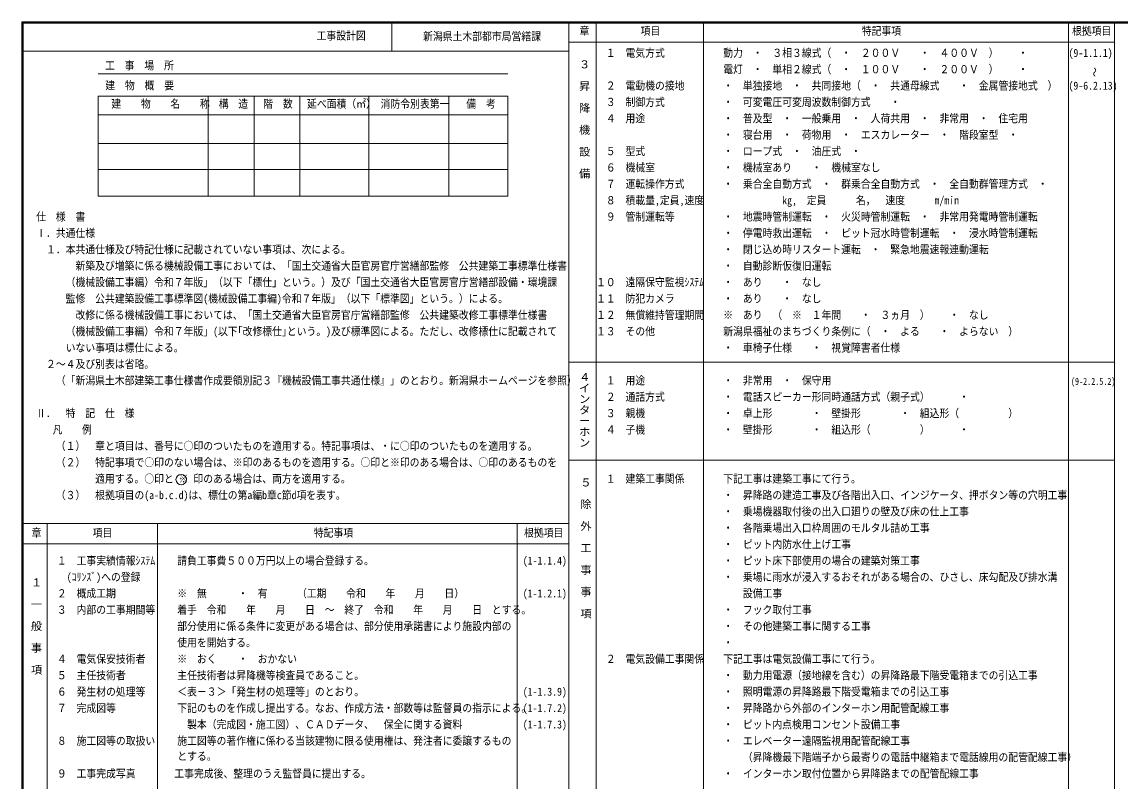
# Model space of a CAD drawing. Units: millimetres, scale not verified. Extents: x -493477 to 40239, y -319951 to 27955.
# Drawn here: x -39861 to 363, y 148 to 27955 of the extents above; entities that cross this region are included whole.
import ezdxf
from ezdxf.enums import TextEntityAlignment as Align

# ---------------------------------------------------------------- set-up
doc = ezdxf.new("R2010")
doc.units = ezdxf.units.MM
doc.header["$LTSCALE"] = 100
for name, color, linetype, lineweight in [('0-0_補助線', 7, 'Continuous', 9), ('0-1_通り芯', 4, 'Continuous', 9), ('F-1_枠', 2, 'Continuous', 9)]:
    doc.layers.add(name, color=color, linetype=linetype, lineweight=lineweight)
doc.styles.add('@ＭＳ ゴシック', font='')
doc.styles.add('ＭＳ ゴシック', font='')
doc.styles.get('@ＭＳ ゴシック').set_extended_font_data('@MS Gothic')
doc.styles.get('ＭＳ ゴシック').set_extended_font_data('MS Gothic')

msp = doc.modelspace()

# ---------------------------------------------------------------- linework, layer by layer
at = {"layer": '0-0_補助線'}
for p, q in [((-26315.8, 27911.8), (-26315.8, 26890.8)), ((-19829.5, 27923.8), (-19829.5, -25163.1)), ((-18832.5, 27911.8), (-18832.5, -25163.1)), ((-14892.6, 27911.8), (-14892.6, -25163.1)), ((-1523.6, 27911.8), (-1523.6, -25163.1)), ((158, 27911.8), (158, -25163.1)), ((-19817.4, 27215.1), (158, 27215.1)), ((-39817, 26890.8), (-19829.5, 26890.8)), ((-37066.3, 26050), (-22063.6, 26050)), ((-33042.3, 25233.2), (-33042.3, 21569.6)), ((-31360.7, 25233.2), (-31360.7, 21569.6)), ((-29679.1, 25233.2), (-29679.1, 21569.6)), ((-27156.6, 25233.2), (-27156.6, 21569.6)), ((-24225.7, 25233.2), (-24225.7, 21569.6)), ((-37066.3, 24548.5), (-22063.6, 24548.5)), ((-37054.3, 23503.5), (-22063.6, 23503.5)), ((-37066.3, 22554.6), (-22063.6, 22554.6)), ((-19816.7, 15496.4), (158.8, 15496.4)), ((-19817.4, 11901.8), (146, 11901.8)), ((-39817, 9577.1), (-19829.5, 9577.1)), ((-38940.1, 9577.1), (-38940.1, -25163.1)), ((-34892.1, 9577.1), (-34892.1, -25163.1)), ((-21715.3, 9577.1), (-21715.3, -25163.1)), ((-39817, 8832.4), (-19829.5, 8832.4))]:
    msp.add_line(p, q, dxfattribs=at)
msp.add_lwpolyline([(-37066.3, 25233.2), (-22063.6, 25233.2), (-22063.6, 21569.6), (-37066.3, 21569.6)], close=True, dxfattribs=at)
at = {"layer": '0-1_通り芯'}
msp.add_circle((-34028, 11190.1), 192, dxfattribs=at)
at = {"layer": 'F-1_枠'}
for p, q in [((40239.3, 27955.3), (-39860.7, 27955.3)), ((-39860.7, -27444.7), (-39860.7, 27955.3)), ((40219.3, 27935.3), (-39840.7, 27935.3)), ((-39840.7, -27424.7), (-39840.7, 27935.3)), ((40199.3, 27915.3), (-39820.7, 27915.3)), ((-39820.7, -27404.7), (-39820.7, 27915.3))]:
    msp.add_line(p, q, dxfattribs=at)

# ---------------------------------------------------------------- texts
at = {"layer": '0-1_通り芯', "style": 'ＭＳ ゴシック'}
for s, height, width, p in [('章', 293.3, 0.9, (-19435.5, 27391.7)), ('項目', 293.3, 0.9, (-17197.8, 27391.7)), ('特記事項', 293.3, 0.9, (-9097, 27391.7)), ('根拠項目', 293.3, 0.9, (-1396.2, 27391.7)), ('工事設計図', 293.3, 0.9, (-29068.2, 27217.9)), ('新潟県土木部都市局営繕課', 293.3, 0.9, (-25167.8, 27194.9)), ('\u3000１\u3000電気方式', 293.3, 0.9, (-18832.5, 26587)), ('\u3000\u3000動力\u3000・\u3000３相３線式（\u3000・\u3000２００Ｖ\u3000\u3000・\u3000４００Ｖ\u3000）\u3000\u3000・\u3000', 293.3, 0.9, (-14892.6, 26587)), ('(9-1.1.1)', 293.3, 0.9, (-1523.6, 26587)), ('\u3000\u3000工\u3000事\u3000場\u3000所', 293.3, 0.9, (-37537.5, 26126.1)), ('\u3000\u3000電灯\u3000・\u3000単相２線式（\u3000・\u3000１００Ｖ\u3000\u3000・\u3000２００Ｖ\u3000）\u3000\u3000・\u3000', 293.3, 0.9, (-14892.6, 25987)), ('\u3000\u3000建\u3000物\u3000概\u3000要', 293.3, 0.9, (-37528.6, 25395.3)), ('\u3000２\u3000電動機の接地', 293.3, 0.9, (-18832.5, 25387)), ('\u3000\u3000・\u3000単独接地\u3000・\u3000共同接地（\u3000・\u3000共通母線式\u3000\u3000・\u3000金属管接地式\u3000）', 293.3, 0.9, (-14892.6, 25387)), ('(9-6.2.13)', 293.3, 0.9, (-1523.6, 25387)), ('建\u3000\u3000物\u3000\u3000名\u3000\u3000称', 293.3, 0.9, (-36584.4, 24722.1)), ('構\u3000造', 293.3, 0.9, (-32654.6, 24722.1)), ('階\u3000数', 293.3, 0.9, (-31023.4, 24722.1)), ('延べ面積（㎡）', 293.3, 0.9, (-29416.9, 24722.1)), ('消防令別表第一', 293.3, 0.9, (-26722.9, 24722.1)), ('備\u3000考', 293.3, 0.9, (-23584.1, 24722.1)), ('\u3000３\u3000制御方式', 293.3, 0.9, (-18832.5, 24787)), ('\u3000\u3000・\u3000可変電圧可変周波数制御方式\u3000\u3000・\u3000', 293.3, 0.9, (-14892.6, 24787)), ('\u3000４\u3000用途', 293.3, 0.9, (-18832.5, 24187)), ('\u3000\u3000・\u3000普及型\u3000・\u3000一般乗用\u3000・\u3000人荷共用\u3000・\u3000非常用\u3000・\u3000住宅用', 293.3, 0.9, (-14892.6, 24187)), ('\u3000\u3000・\u3000寝台用\u3000・\u3000荷物用\u3000・\u3000エスカレーター\u3000・\u3000階段室型\u3000・\u3000', 293.3, 0.9, (-14892.6, 23587)), ('\u3000５\u3000型式', 293.3, 0.9, (-18832.5, 22987)), ('\u3000\u3000・\u3000ロープ式\u3000・\u3000油圧式\u3000・\u3000\u3000', 293.3, 0.9, (-14892.6, 22987)), ('\u3000６\u3000機械室', 293.3, 0.9, (-18832.5, 22387)), ('\u3000\u3000・\u3000機械室あり\u3000\u3000・\u3000機械室なし', 293.3, 0.9, (-14892.6, 22387)), ('\u3000７\u3000運転操作方式', 293.3, 0.9, (-18832.5, 21787)), ('\u3000\u3000・\u3000乗合全自動方式\u3000・\u3000群乗合全自動方式\u3000・\u3000全自動群管理方式\u3000・\u3000', 293.3, 0.9, (-14892.6, 21787)), ('\u3000８\u3000積載量,定員,速度', 293.3, 0.9, (-18832.5, 21187)), ('\u3000\u3000\u3000\u3000\u3000\u3000\u3000\u3000kg,\u3000定員\u3000\u3000\u3000名，\u3000速度\u3000\u3000\u3000m/min\u3000', 293.3, 0.9, (-14892.6, 21187)), ('仕\u3000様\u3000書', 293.3, 0.9, (-39340.1, 20587)), ('\u3000９\u3000管制運転等', 293.3, 0.9, (-18832.5, 20587)), ('\u3000\u3000・\u3000地震時管制運転\u3000・\u3000火災時管制運転\u3000・\u3000非常用発電時管制運転\u3000', 293.3, 0.9, (-14892.6, 20587)), ('Ⅰ．共通仕様', 293.3, 0.9, (-39340.1, 19987)), ('\u3000\u3000・\u3000停電時救出運転\u3000・\u3000ピット冠水時管制運転\u3000・\u3000浸水時管制運転\u3000', 293.3, 0.9, (-14892.6, 19987)), ('\u3000１．本共通仕様及び特記仕様に記載されていない事項は、次による。', 293.3, 0.9, (-39340.1, 19387)), ('\u3000\u3000・\u3000閉じ込め時リスタート運転\u3000・\u3000緊急地震速報連動運転\u3000', 293.3, 0.9, (-14892.6, 19387)), ('\u3000\u3000\u3000\u3000新築及び増築に係る機械設備工事においては、「国土交通省大臣官房官庁営繕部監修\u3000公共建築工事標準仕様書', 293.3, 0.9, (-39340.1, 18787)), ('\u3000\u3000・\u3000自動診断仮復旧運転', 293.3, 0.9, (-14892.6, 18787)), ('\u3000\u3000\u3000（機械設備工事編）令和７年版」（以下「標仕」という。）及び「国土交通省大臣官房官庁営繕部設備・環境課', 293.3, 0.9, (-39340.1, 18187)), ('１０\u3000遠隔保守監視ｼｽﾃﾑ', 293.3, 0.9, (-18832.5, 18187)), ('\u3000\u3000・\u3000あり\u3000\u3000・\u3000なし', 293.3, 0.9, (-14892.6, 18187)), ('\u3000\u3000\u3000監修\u3000公共建築設備工事標準図(機械設備工事編)令和７年版」（以下「標準図」という。）による。', 293.3, 0.9, (-39340.1, 17587)), ('１１\u3000防犯カメラ', 293.3, 0.9, (-18832.5, 17587)), ('\u3000\u3000・\u3000あり\u3000\u3000・\u3000なし', 293.3, 0.9, (-14892.6, 17587)), ('\u3000\u3000\u3000\u3000改修に係る機械設備工事においては、「国土交通省大臣官房官庁営繕部監修\u3000公共建築改修工事標準仕様書', 293.3, 0.9, (-39340.1, 16987)), ('１２\u3000無償維持管理期間', 293.3, 0.9, (-18832.5, 16987)), ('\u3000\u3000※\u3000あり\u3000（\u3000※\u3000１年間\u3000\u3000・\u3000３ヵ月\u3000）\u3000\u3000・\u3000なし', 293.3, 0.9, (-14892.6, 16987)), ('\u3000\u3000\u3000（機械設備工事編）令和７年版」(以下｢改修標仕｣という。)及び標準図による。ただし、改修標仕に記載されて', 293.3, 0.9, (-39340.1, 16387)), ('１３\u3000その他', 293.3, 0.9, (-18832.5, 16387)), ('\u3000\u3000新潟県福祉のまちづくり条例に（\u3000・\u3000よる\u3000\u3000・\u3000よらない\u3000）', 293.3, 0.9, (-14892.6, 16387)), ('\u3000\u3000\u3000いない事項は標仕による。', 293.3, 0.9, (-39340.1, 15787)), ('\u3000\u3000・\u3000車椅子仕様\u3000\u3000・\u3000視覚障害者仕様', 293.3, 0.9, (-14892.6, 15787)), ('\u3000２～４及び別表は省略。', 293.3, 0.9, (-39340.1, 15187)), ('\u3000\u3000（「新潟県土木部建築工事仕様書作成要領別記３『機械設備工事共通仕様』」のとおり。新潟県ホームページを参照）', 293.3, 0.9, (-39340.1, 14587)), ('\u3000１\u3000用途', 293.3, 0.9, (-18832.5, 14587)), ('\u3000\u3000・\u3000非常用\u3000・\u3000保守用', 293.3, 0.9, (-14892.6, 14587)), ('(9-2.2.5.2)', 256.6, 0.85, (-1435.5, 14583.8)), ('\u3000２\u3000通話方式', 293.3, 0.9, (-18832.5, 13987)), ('\u3000\u3000・\u3000電話スピーカー形同時通話方式（親子式）\u3000\u3000\u3000・\u3000', 293.3, 0.9, (-14892.6, 13987)), ('Ⅱ．\u3000特\u3000記\u3000仕\u3000様', 293.3, 0.9, (-39340.1, 13387)), ('\u3000３\u3000親機', 293.3, 0.9, (-18832.5, 13387)), ('\u3000\u3000・\u3000卓上形\u3000\u3000\u3000\u3000・\u3000壁掛形\u3000\u3000\u3000\u3000・\u3000組込形（\u3000\u3000\u3000\u3000\u3000）\u3000', 293.3, 0.9, (-14892.6, 13387)), ('\u3000\u3000\u3000凡\u3000\u3000例', 293.3, 0.9, (-39820.7, 12787)), ('\u3000４\u3000子機', 293.3, 0.9, (-18832.5, 12787)), ('\u3000\u3000・\u3000壁掛形\u3000\u3000\u3000\u3000・\u3000組込形（\u3000\u3000\u3000\u3000\u3000）\u3000\u3000\u3000・\u3000', 293.3, 0.9, (-14892.6, 12787)), ('\u3000\u3000（１）\u3000章と項目は、番号に○印のついたものを適用する。特記事項は、・に○印のついたものを適用する。', 293.3, 0.9, (-39340.1, 12187)), ('\u3000\u3000（２）\u3000特記事項で○印のない場合は、※印のあるものを適用する。○印と※印のある場合は、○印のあるものを', 293.3, 0.9, (-39340.1, 11587)), ('\u3000\u3000\u3000\u3000\u3000\u3000適用する。○印と ※ 印のある場合は、両方を適用する。', 293.3, 0.9, (-39340.1, 10987)), ('\u3000１\u3000建築工事関係', 293.3, 0.9, (-18832.5, 10987)), ('\u3000\u3000下記工事は建築工事にて行う。', 293.3, 0.9, (-14892.6, 10987)), ('\u3000\u3000（３）\u3000根拠項目の(a-b.c.d)は、標仕の第a編b章c節d項を表す。', 293.3, 0.9, (-39340.1, 10387)), ('\u3000\u3000・\u3000昇降路の建造工事及び各階出入口、インジケータ、押ボタン等の穴明工事', 293.3, 0.9, (-14892.6, 10387)), ('\u3000\u3000・\u3000乗場機器取付後の出入口廻りの壁及び床の仕上工事', 293.3, 0.9, (-14892.6, 9787)), ('章', 293.3, 0.9, (-39508.3, 9010.6)), ('項目', 293.3, 0.9, (-37270.6, 9010.6)), ('特記事項', 293.3, 0.9, (-29169.8, 9010.6)), ('根拠項目', 293.3, 0.9, (-21469, 9010.6)), ('\u3000\u3000・\u3000各階乗場出入口枠周囲のモルタル詰め工事', 293.3, 0.9, (-14892.6, 9187)), ('\u3000\u3000・\u3000ピット内防水仕上げ工事', 293.3, 0.9, (-14892.6, 8587)), ('\u3000１\u3000工事実績情報ｼｽﾃﾑ', 293.3, 0.9, (-38940.1, 7987)), ('\u3000\u3000請負工事費５００万円以上の場合登録する。', 293.3, 0.9, (-34892.1, 7987)), ('(1-1.1.4)', 293.3, 0.9, (-21515.3, 7987)), ('\u3000\u3000・\u3000ピット床下部使用の場合の建築対策工事', 293.3, 0.9, (-14892.6, 7987)), ('\u3000\u3000(ｺﾘﾝｽﾞ)への登録', 293.3, 0.9, (-38940.1, 7387)), ('\u3000\u3000・\u3000乗場に雨水が浸入するおそれがある場合の、ひさし、床勾配及び排水溝', 293.3, 0.9, (-14892.6, 7387)), ('\u3000２\u3000概成工期', 293.3, 0.9, (-38940.1, 6787)), ('\u3000\u3000※\u3000無', 293.3, 0.9, (-34892.1, 6787)), ('・\u3000有\u3000\u3000\u3000（工期\u3000\u3000令和\u3000\u3000年\u3000\u3000月\u3000\u3000日）', 293.3, 0.9, (-31946.1, 6787)), ('(1-1.2.1)', 293.3, 0.9, (-21515.3, 6787)), ('\u3000\u3000\u3000\u3000設備工事', 293.3, 0.9, (-14892.6, 6787)), ('\u3000３\u3000内部の工事期間等', 293.3, 0.9, (-38940.1, 6187)), ('\u3000\u3000着手\u3000令和\u3000\u3000年\u3000\u3000月\u3000\u3000日\u3000～\u3000終了\u3000令和\u3000\u3000年\u3000\u3000月\u3000\u3000日\u3000とする。', 293.3, 0.9, (-34892.1, 6187)), ('\u3000\u3000・\u3000フック取付工事', 293.3, 0.9, (-14892.6, 6187)), ('\u3000\u3000部分使用に係る条件に変更がある場合は、部分使用承諾書により施設内部の', 293.3, 0.9, (-34892.1, 5587)), ('\u3000\u3000・\u3000その他建築工事に関する工事', 293.3, 0.9, (-14892.6, 5587)), ('\u3000\u3000使用を開始する。', 293.3, 0.9, (-34892.1, 4987)), ('\u3000\u3000・\u3000', 293.3, 0.9, (-14892.6, 4987)), ('\u3000４\u3000電気保安技術者', 293.3, 0.9, (-38940.1, 4387)), ('\u3000\u3000※\u3000おく', 293.3, 0.9, (-34892.1, 4387)), ('・\u3000おかない', 293.3, 0.9, (-31946.1, 4387)), ('\u3000２\u3000電気設備工事関係', 293.3, 0.9, (-18832.5, 4387)), ('\u3000\u3000下記工事は電気設備工事にて行う。', 293.3, 0.9, (-14892.6, 4387)), ('\u3000５\u3000主任技術者', 293.3, 0.9, (-38940.1, 3787)), ('\u3000\u3000主任技術者は昇降機等検査員であること。', 293.3, 0.9, (-34892.1, 3787)), ('\u3000\u3000・\u3000動力用電源（接地線を含む）の昇降路最下階受電箱までの引込工事', 293.3, 0.9, (-14892.6, 3787)), ('\u3000６\u3000発生材の処理等', 293.3, 0.9, (-38940.1, 3187)), ('\u3000\u3000＜表－３＞「発生材の処理等」のとおり。', 293.3, 0.9, (-34892.1, 3187)), ('(1-1.3.9)', 293.3, 0.9, (-21515.3, 3187)), ('\u3000\u3000・\u3000照明電源の昇降路最下階受電箱までの引込工事', 293.3, 0.9, (-14892.6, 3187)), ('\u3000７\u3000完成図等', 293.3, 0.9, (-38940.1, 2587)), ('\u3000\u3000下記のものを作成し提出する。なお、作成方法・部数等は監督員の指示による。', 293.3, 0.9, (-34892.1, 2587)), ('(1-1.7.2)', 293.3, 0.9, (-21515.3, 2587)), ('\u3000\u3000・\u3000昇降路から外部のインターホン用配管配線工事', 293.3, 0.9, (-14892.6, 2587)), ('\u3000\u3000\u3000製本（完成図・施工図）、ＣＡＤデータ、\u3000保全に関する資料', 293.3, 0.9, (-34892.1, 1987)), ('(1-1.7.3)', 293.3, 0.9, (-21515.3, 1987)), ('\u3000\u3000・\u3000ピット内点検用コンセント設備工事', 293.3, 0.9, (-14892.6, 1987)), ('\u3000８\u3000施工図等の取扱い', 293.3, 0.9, (-38940.1, 1387)), ('\u3000\u3000施工図等の著作権に係わる当該建物に限る使用権は、発注者に委譲するもの', 293.3, 0.9, (-34892.1, 1387)), ('\u3000\u3000・\u3000エレベーター遠隔監視用配管配線工事', 293.3, 0.9, (-14892.6, 1387)), ('\u3000\u3000とする。', 293.3, 0.9, (-34892.1, 825.2)), ('\u3000\u3000\u3000\u3000（昇降機最下階端子から最寄りの電話中継箱まで電話線用の配管配線工事）', 293.3, 0.9, (-14892.6, 787)), ('\u3000９\u3000工事完成写真', 293.3, 0.9, (-38940.1, 187)), ('\u3000\u3000工事完成後、整理のうえ監督員に提出する。', 293.3, 0.9, (-35000.3, 187)), ('\u3000\u3000・\u3000インターホン取付位置から昇降路までの配管配線工事', 293.3, 0.9, (-14892.6, 187))]:
    msp.add_text(s, height=height, dxfattribs=dict(at, width=width)).set_placement(p, align=Align.BOTTOM_LEFT)
at = {"layer": '0-1_通り芯', "style": '@ＭＳ ゴシック'}
for s, p in [('３\u3000昇\u3000降\u3000機\u3000設\u3000備', (-19492.6, 26609.1)), ('４インターホン', (-19491.1, 15149.2)), ('５\u3000除\u3000外\u3000工\u3000事\u3000事\u3000項', (-19443.5, 11292.4)), ('１\u3000一\u3000般\u3000事\u3000項', (-39571.1, 7631.1))]:
    msp.add_text(s, height=293.3, rotation=270, dxfattribs=at).set_placement(p, align=Align.BOTTOM_LEFT)
at = {"layer": '0-1_通り芯', "style": 'ＭＳ ゴシック', "width": 0.9}
msp.add_text('～', height=293.3, rotation=270, dxfattribs=at).set_placement((-810, 26300), align=Align.BOTTOM_LEFT)

doc.saveas('drawing.dxf')
